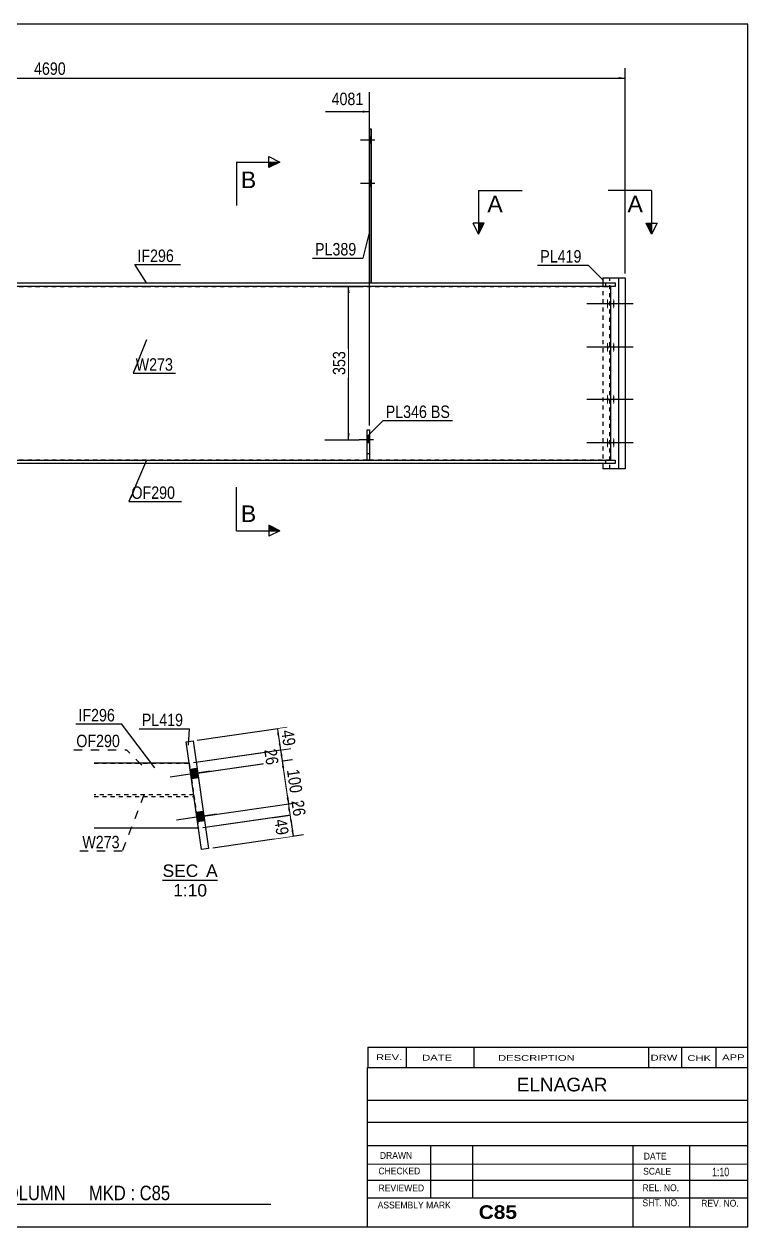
# Model space of a CAD drawing. Header units: millimetres. Extents: x -343 to 59, y -177 to 100.
# Drawn here: x -107.2 to 59.5, y -176.6 to 100.4 of the extents above; entities that cross this region are included whole.
import ezdxf

# ---------------------------------------------------------------- set-up
doc = ezdxf.new("R2010")
doc.units = ezdxf.units.MM
doc.linetypes.add('DXK_LINE_DOT1', pattern=[1.8814, 0.9407, -0.9407])
doc.linetypes.add('DXK_LINE_DOT2', pattern=[3.9198, 1.9599, -1.9599])
doc.styles.add('Arial', font='ARIAL.TTF', dxfattribs={"height": 0.2})
doc.styles.add('Arial Bold', font='ARIALBD.TTF', dxfattribs={"height": 0.2})
doc.styles.add('Arial Narrow', font='ARIALN.TTF', dxfattribs={"height": 0.2})

# ---------------------------------------------------------------- blocks, each defined once
blk = doc.blocks.new('Unknown-624481153-4056')
at = {"color": 5, "linetype": 'Continuous'}
for p, q in [((59.49, 100.42), (-340.51, 100.42)), ((-340.51, 100.42), (-340.51, -176.58)), ((59.49, -176.58), (59.49, 100.42)), ((-340.51, -176.58), (59.49, -176.58))]:
    blk.add_line(p, q, dxfattribs=at)
at = {"color": 174, "linetype": 'Continuous', "style": 'Arial'}
blk.add_text('Tekla structures', height=1.9102, rotation=90, dxfattribs=at).set_placement((-341.01, -176.08))
blk = doc.blocks.new('Unknown-624481153-12 - 4419')
at = {"color": 1, "linetype": 'Continuous'}
blk.add_line((-75.33, -96.73), (-62.65, -96.73), dxfattribs=at)
at = {"color": 0, "linetype": 'Continuous'}
for points in [[(-67.11, -95.98), (-67.11, -92.98), (-75.33, -92.98), (-75.33, -95.98)], [(-62.65, -95.98), (-62.65, -92.98), (-65.31, -92.98), (-65.31, -95.98)], [(-65.1, -100.48), (-65.1, -97.48), (-72.88, -97.48), (-72.88, -100.48)]]:
    blk.add_wipeout(points, dxfattribs=at)
at = {"color": 136, "linetype": 'Continuous', "style": 'Arial'}
for s, height, p in [('SEC', 2.865, (-75.33, -95.98)), ('A', 2.87, (-65.31, -95.98)), ('1:10', 2.865, (-72.88, -100.48))]:
    blk.add_text(s, height=height, dxfattribs=at).set_placement(p)
blk = doc.blocks.new('Part-624481153-3328 - 3274')
at = {"color": 7, "linetype": 'DXK_LINE_DOT1'}
for p, q in [((-28.21, 0), (-28.21, 7)), ((-28.21, 7), (-27.71, 7)), ((-27.71, 7), (-27.71, 0)), ((-28.21, 1.5), (-27.71, 1.5)), ((-27.71, 0), (-28.21, 0))]:
    blk.add_line(p, q, dxfattribs=at)
blk = doc.blocks.new('Part-624481153-3327 - 3274')
at = {"color": 2, "linetype": 'Continuous'}
for p, q in [((-27.21, 76.2), (-27.71, 76.2)), ((-27.71, 76.2), (-27.71, 40.8)), ((-27.21, 40.8), (-27.21, 76.2))]:
    blk.add_line(p, q, dxfattribs=at)
at = {"color": 7, "linetype": 'DXK_LINE_DOT1'}
blk.add_line((-27.71, 40.8), (-27.21, 40.8), dxfattribs=at)
blk = doc.blocks.new('Part-624481153-3321 - 3274')
at = {"color": 2, "linetype": 'Continuous'}
for p, q in [((-231.81, 0), (-181.81, 0)), ((-181.81, -0.8), (-231.81, -0.8)), ((-181.71, 0), (-79.11, 0)), ((-79.11, -0.8), (-181.71, -0.8)), ((-79.01, 0), (28.94, 0)), ((28.94, -0.8), (-79.01, -0.8)), ((28.94, 0), (28.94, -0.8))]:
    blk.add_line(p, q, dxfattribs=at)
at = {"color": 7, "linetype": 'DXK_LINE_DOT1'}
for p, q in [((-231.81, 0), (-231.81, -0.8)), ((26.78, -0.8), (26.78, 0))]:
    blk.add_line(p, q, dxfattribs=at)
blk = doc.blocks.new('Part-624481153-3322 - 3274')
at = {"color": 2, "linetype": 'Continuous'}
for p, q in [((-231.81, 40.8), (-181.81, 40.8)), ((-181.81, 40), (-231.81, 40)), ((-181.71, 40.8), (-79.11, 40.8)), ((-79.11, 40), (-181.71, 40)), ((-79.01, 40.8), (28.94, 40.8)), ((28.94, 40), (-79.01, 40)), ((28.94, 40.8), (28.94, 40))]:
    blk.add_line(p, q, dxfattribs=at)
at = {"color": 7, "linetype": 'DXK_LINE_DOT1'}
for p, q in [((-231.81, 40), (-231.81, 40.8)), ((26.78, 40), (26.78, 40.8))]:
    blk.add_line(p, q, dxfattribs=at)
blk = doc.blocks.new('Part-624481153-3323 - 3274')
at = {"color": 2, "linetype": 'Continuous'}
for p, q in [((26.07, 42), (26.07, 40.8)), ((26.07, 42), (31.23, 42)), ((29.65, 42), (29.65, -2)), ((31.23, 42), (31.23, -2)), ((26.07, -0.8), (26.07, -2)), ((31.23, -2), (26.07, -2))]:
    blk.add_line(p, q, dxfattribs=at)
at = {"color": 7, "linetype": 'DXK_LINE_DOT1'}
for p, q in [((27.66, -2), (27.66, 42)), ((26.07, 40.8), (26.07, -0.8))]:
    blk.add_line(p, q, dxfattribs=at)
blk = doc.blocks.new('Part-624481153-3331 - 3274')
at = {"color": 2, "linetype": 'Continuous'}
for p, q in [((-28.21, 0), (-28.21, 7)), ((-28.21, 7), (-27.71, 7)), ((-27.71, 7), (-27.71, 0))]:
    blk.add_line(p, q, dxfattribs=at)
blk = doc.blocks.new('Part-624481153-3334 - 3274')
at = {"color": 7, "linetype": 'DXK_LINE_DOT1'}
for p, q in [((-231.81, 40), (-181.81, 40)), ((-231.81, 0), (-231.81, 40)), ((-181.71, 40), (-79.11, 40)), ((-79.01, 40), (27.83, 40)), ((-28.21, 0), (-79.01, 0)), ((27.83, 0), (-27.71, 0)), ((-181.81, 0), (-231.81, 0)), ((-79.11, 0), (-181.71, 0))]:
    blk.add_line(p, q, dxfattribs=at)
at = {"color": 2, "linetype": 'Continuous'}
blk.add_line((27.83, 40), (27.83, 0), dxfattribs=at)
blk = doc.blocks.new('Bolt-624481153-3335 - 3274')
at = {"linetype": 'Continuous'}
for points in [[(27.3, 36), (27.3, 35.77), (27.29, 35.55), (27.27, 35.35), (27.25, 35.18), (27.22, 35.05), (27.19, 34.95), (27.16, 34.91), (27.13, 34.91), (27.1, 34.95), (27.07, 35.05), (27.04, 35.18), (27.02, 35.35), (27, 35.55), (26.99, 35.77), (26.99, 36), (26.99, 36.23), (27, 36.45), (27.02, 36.65), (27.04, 36.82), (27.07, 36.95), (27.1, 37.05), (27.13, 37.09), (27.16, 37.09), (27.19, 37.05), (27.22, 36.95), (27.25, 36.82), (27.27, 36.65), (27.29, 36.45), (27.3, 36.23)], [(28.73, 36), (28.73, 35.77), (28.72, 35.55), (28.7, 35.35), (28.68, 35.18), (28.65, 35.05), (28.62, 34.95), (28.59, 34.91), (28.56, 34.91), (28.53, 34.95), (28.5, 35.05), (28.47, 35.18), (28.45, 35.35), (28.43, 35.55), (28.42, 35.77), (28.42, 36), (28.42, 36.23), (28.43, 36.45), (28.45, 36.65), (28.47, 36.82), (28.5, 36.95), (28.53, 37.05), (28.56, 37.09), (28.59, 37.09), (28.62, 37.05), (28.65, 36.95), (28.68, 36.82), (28.7, 36.65), (28.72, 36.45), (28.73, 36.23)], [(27.3, 26), (27.3, 25.77), (27.29, 25.55), (27.27, 25.35), (27.25, 25.18), (27.22, 25.05), (27.19, 24.95), (27.16, 24.91), (27.13, 24.91), (27.1, 24.95), (27.07, 25.05), (27.04, 25.18), (27.02, 25.35), (27, 25.55), (26.99, 25.77), (26.99, 26), (26.99, 26.23), (27, 26.45), (27.02, 26.65), (27.04, 26.82), (27.07, 26.95), (27.1, 27.05), (27.13, 27.09), (27.16, 27.09), (27.19, 27.05), (27.22, 26.95), (27.25, 26.82), (27.27, 26.65), (27.29, 26.45), (27.3, 26.23)], [(28.73, 26), (28.73, 25.77), (28.72, 25.55), (28.7, 25.35), (28.68, 25.18), (28.65, 25.05), (28.62, 24.95), (28.59, 24.91), (28.56, 24.91), (28.53, 24.95), (28.5, 25.05), (28.47, 25.18), (28.45, 25.35), (28.43, 25.55), (28.42, 25.77), (28.42, 26), (28.42, 26.23), (28.43, 26.45), (28.45, 26.65), (28.47, 26.82), (28.5, 26.95), (28.53, 27.05), (28.56, 27.09), (28.59, 27.09), (28.62, 27.05), (28.65, 26.95), (28.68, 26.82), (28.7, 26.65), (28.72, 26.45), (28.73, 26.23)], [(27.3, 14), (27.3, 13.77), (27.29, 13.55), (27.27, 13.35), (27.25, 13.18), (27.22, 13.05), (27.19, 12.95), (27.16, 12.91), (27.13, 12.91), (27.1, 12.95), (27.07, 13.05), (27.04, 13.18), (27.02, 13.35), (27, 13.55), (26.99, 13.77), (26.99, 14), (26.99, 14.23), (27, 14.45), (27.02, 14.65), (27.04, 14.82), (27.07, 14.95), (27.1, 15.05), (27.13, 15.09), (27.16, 15.09), (27.19, 15.05), (27.22, 14.95), (27.25, 14.82), (27.27, 14.65), (27.29, 14.45), (27.3, 14.23)], [(28.73, 14), (28.73, 13.77), (28.72, 13.55), (28.7, 13.35), (28.68, 13.18), (28.65, 13.05), (28.62, 12.95), (28.59, 12.91), (28.56, 12.91), (28.53, 12.95), (28.5, 13.05), (28.47, 13.18), (28.45, 13.35), (28.43, 13.55), (28.42, 13.77), (28.42, 14), (28.42, 14.23), (28.43, 14.45), (28.45, 14.65), (28.47, 14.82), (28.5, 14.95), (28.53, 15.05), (28.56, 15.09), (28.59, 15.09), (28.62, 15.05), (28.65, 14.95), (28.68, 14.82), (28.7, 14.65), (28.72, 14.45), (28.73, 14.23)], [(27.3, 4), (27.3, 3.77), (27.29, 3.55), (27.27, 3.35), (27.25, 3.18), (27.22, 3.05), (27.19, 2.95), (27.16, 2.91), (27.13, 2.91), (27.1, 2.95), (27.07, 3.05), (27.04, 3.18), (27.02, 3.35), (27, 3.55), (26.99, 3.77), (26.99, 4), (26.99, 4.23), (27, 4.45), (27.02, 4.65), (27.04, 4.82), (27.07, 4.95), (27.1, 5.05), (27.13, 5.09), (27.16, 5.09), (27.19, 5.05), (27.22, 4.95), (27.25, 4.82), (27.27, 4.65), (27.29, 4.45), (27.3, 4.23)], [(28.73, 4), (28.73, 3.77), (28.72, 3.55), (28.7, 3.35), (28.68, 3.18), (28.65, 3.05), (28.62, 2.95), (28.59, 2.91), (28.56, 2.91), (28.53, 2.95), (28.5, 3.05), (28.47, 3.18), (28.45, 3.35), (28.43, 3.55), (28.42, 3.77), (28.42, 4), (28.42, 4.23), (28.43, 4.45), (28.45, 4.65), (28.47, 4.82), (28.5, 4.95), (28.53, 5.05), (28.56, 5.09), (28.59, 5.09), (28.62, 5.05), (28.65, 4.95), (28.68, 4.82), (28.7, 4.65), (28.72, 4.45), (28.73, 4.23)]]:
    blk.add_hatch(color=3, dxfattribs=at).paths.add_polyline_path(points)
at = {"color": 3, "linetype": 'Continuous'}
for p, q in [((31.64, 36), (22.39, 36)), ((33.07, 36), (23.83, 36)), ((31.64, 26), (22.39, 26)), ((33.07, 26), (23.83, 26)), ((31.64, 14), (22.39, 14)), ((33.07, 14), (23.83, 14)), ((31.64, 4), (22.39, 4)), ((33.07, 4), (23.83, 4))]:
    blk.add_line(p, q, dxfattribs=at)
blk = doc.blocks.new('Bolt-624481153-3339 - 3274')
at = {"linetype": 'Continuous'}
for points in [[(-27.21, 73), (-27.21, 74.4), (-27.71, 74.4), (-27.71, 73)], [(-27.21, 73), (-27.21, 74.4), (-27.71, 74.4), (-27.71, 73)], [(-27.21, 63), (-27.21, 64.4), (-27.71, 64.4), (-27.71, 63)], [(-27.21, 63), (-27.21, 64.4), (-27.71, 64.4), (-27.71, 63)]]:
    blk.add_hatch(color=3, dxfattribs=at).paths.add_polyline_path(points)
at = {"color": 3, "linetype": 'Continuous'}
for p, q in [((-26.41, 73.7), (-29.71, 73.7)), ((-26.41, 73.7), (-29.71, 73.7)), ((-27.21, 74.4), (-27.71, 74.4)), ((-27.21, 74.4), (-27.71, 74.4)), ((-27.21, 73), (-27.71, 73)), ((-27.21, 73), (-27.71, 73)), ((-27.21, 64.4), (-27.71, 64.4)), ((-27.21, 64.4), (-27.71, 64.4)), ((-26.41, 63.7), (-29.71, 63.7)), ((-26.41, 63.7), (-29.71, 63.7)), ((-27.21, 63), (-27.71, 63)), ((-27.21, 63), (-27.71, 63))]:
    blk.add_line(p, q, dxfattribs=at)
blk = doc.blocks.new('Bolt-624481153-3340 - 3274')
at = {"color": 3, "linetype": 'DXK_LINE_DOT2'}
for p, q in [((-26.76, 4.7), (-30.06, 4.7)), ((-27.71, 5.4), (-28.21, 5.4)), ((-27.71, 4), (-28.21, 4))]:
    blk.add_line(p, q, dxfattribs=at)
blk = doc.blocks.new('Bolt-624481153-3343 - 3274')
at = {"linetype": 'Continuous'}
blk.add_hatch(color=3, dxfattribs=at).paths.add_polyline_path([(-27.71, 4), (-27.71, 5.4), (-28.21, 5.4), (-28.21, 4)])
at = {"color": 3, "linetype": 'Continuous'}
for p, q in [((-26.76, 4.7), (-30.06, 4.7)), ((-27.71, 5.4), (-28.21, 5.4)), ((-27.71, 4), (-28.21, 4))]:
    blk.add_line(p, q, dxfattribs=at)
blk = doc.blocks.new('Part-624481153-4435 - 4419')
at = {"color": 7, "linetype": 'DXK_LINE_DOT1'}
for p, q in [((-68.15, -77.06), (-91.05, -77.06)), ((-91.05, -77.46), (-68.15, -77.46)), ((-68.15, -77.46), (-68.15, -77.06))]:
    blk.add_line(p, q, dxfattribs=at)
blk = doc.blocks.new('Part-624481153-4422 - 4419')
at = {"color": 7, "linetype": 'DXK_LINE_DOT1'}
for p, q in [((-91.05, -69.76), (-69.2, -69.76)), ((-69.2, -69.76), (-67.03, -84.76)), ((-67.03, -84.76), (-91.05, -84.76))]:
    blk.add_line(p, q, dxfattribs=at)
blk = doc.blocks.new('Part-624481153-4423 - 4419')
at = {"color": 2, "linetype": 'Continuous'}
for p, q in [((-69.2, -69.76), (-91.05, -69.76)), ((-67.03, -84.76), (-91.05, -84.76))]:
    blk.add_line(p, q, dxfattribs=at)
blk = doc.blocks.new('Part-624481153-4424 - 4419')
at = {"color": 2, "linetype": 'Continuous'}
for p, q in [((-69.91, -64.89), (-68.32, -64.66)), ((-66.33, -89.63), (-69.91, -64.89)), ((-68.32, -64.66), (-64.75, -89.4)), ((-64.75, -89.4), (-66.33, -89.63))]:
    blk.add_line(p, q, dxfattribs=at)
blk = doc.blocks.new('Bolt-624481153-4436 - 4419')
at = {"linetype": 'Continuous'}
for points in [[(-67.09, -73.17), (-67.41, -70.99), (-68.99, -71.22), (-68.68, -73.4)], [(-67.09, -73.17), (-67.41, -70.99), (-68.99, -71.22), (-68.68, -73.4)], [(-67.09, -73.17), (-67.41, -70.99), (-68.99, -71.22), (-68.68, -73.4)], [(-67.09, -73.17), (-67.41, -70.99), (-68.99, -71.22), (-68.68, -73.4)], [(-65.66, -83.07), (-65.98, -80.89), (-67.56, -81.12), (-67.25, -83.3)], [(-65.66, -83.07), (-65.98, -80.89), (-67.56, -81.12), (-67.25, -83.3)], [(-65.66, -83.07), (-65.98, -80.89), (-67.56, -81.12), (-67.25, -83.3)], [(-65.66, -83.07), (-65.98, -80.89), (-67.56, -81.12), (-67.25, -83.3)]]:
    blk.add_hatch(color=3, dxfattribs=at).paths.add_polyline_path(points)
at = {"color": 3, "linetype": 'Continuous'}
for p, q in [((-64.34, -71.66), (-73.58, -73)), ((-64.34, -71.66), (-73.58, -73)), ((-64.34, -71.66), (-73.58, -73)), ((-64.34, -71.66), (-73.58, -73)), ((-67.41, -70.99), (-68.99, -71.22)), ((-67.41, -70.99), (-68.99, -71.22)), ((-67.41, -70.99), (-68.99, -71.22)), ((-67.41, -70.99), (-68.99, -71.22)), ((-67.09, -73.17), (-68.68, -73.4)), ((-67.09, -73.17), (-68.68, -73.4)), ((-67.09, -73.17), (-68.68, -73.4)), ((-67.09, -73.17), (-68.68, -73.4)), ((-62.91, -81.56), (-72.15, -82.9)), ((-62.91, -81.56), (-72.15, -82.9)), ((-62.91, -81.56), (-72.15, -82.9)), ((-62.91, -81.56), (-72.15, -82.9)), ((-65.98, -80.89), (-67.56, -81.12)), ((-65.98, -80.89), (-67.56, -81.12)), ((-65.98, -80.89), (-67.56, -81.12)), ((-65.98, -80.89), (-67.56, -81.12)), ((-65.66, -83.07), (-67.25, -83.3)), ((-65.66, -83.07), (-67.25, -83.3)), ((-65.66, -83.07), (-67.25, -83.3)), ((-65.66, -83.07), (-67.25, -83.3))]:
    blk.add_line(p, q, dxfattribs=at)
blk = doc.blocks.new('StraightDimension-624481153-4119 - 3274')
at = {"linetype": 'Continuous'}
for points in [[(-232.31, 87.73), (-233.81, 87.98), (-232.31, 88.23)], [(29.73, 88.23), (31.23, 87.98), (29.73, 87.73)]]:
    blk.add_hatch(color=7, dxfattribs=at).paths.add_polyline_path(points)
at = {"color": 7, "linetype": 'Continuous'}
for p, q in [((-233.81, 44), (-233.81, 90.23)), ((31.23, 43), (31.23, 90.23)), ((-233.81, 87.98), (31.23, 87.98))]:
    blk.add_line(p, q, dxfattribs=at)
at = {"color": 0}
blk.add_wipeout([(-97.03, 88.13), (-97.03, 92.33), (-105.54, 92.33), (-105.54, 88.13)], dxfattribs=at)
at = {"color": 3, "style": 'Arial Narrow'}
blk.add_text('4690', height=2.863, dxfattribs=at).set_placement((-104.94, 88.73))
blk = doc.blocks.new('StraightDimension-624481153-4373 - 3274')
at = {"linetype": 'Continuous'}
for points in [[(-32.74, 38.5), (-32.49, 40), (-32.24, 38.5)], [(-32.24, 6.2), (-32.49, 4.7), (-32.74, 6.2)]]:
    blk.add_hatch(color=7, dxfattribs=at).paths.add_polyline_path(points)
at = {"color": 7, "linetype": 'Continuous'}
for p, q in [((-36.24, 40), (-30.09, 40)), ((-32.49, 4.7), (-32.49, 40)), ((-37.97, 4.7), (-30.09, 4.7))]:
    blk.add_line(p, q, dxfattribs=at)
at = {"color": 0}
blk.add_wipeout([(-32.64, 25.69), (-36.84, 25.69), (-36.84, 19.01), (-32.64, 19.01)], dxfattribs=at)
at = {"color": 3, "style": 'Arial Narrow'}
blk.add_text('353', height=2.863, rotation=90.0002, dxfattribs=at).set_placement((-33.24, 19.61))
blk = doc.blocks.new('StraightDimension-624481153-6501 - 3274')
at = {"linetype": 'Continuous'}
blk.add_hatch(color=7, dxfattribs=at).paths.add_polyline_path([(-29.21, 80.5), (-27.71, 80.25), (-29.21, 80)])
at = {"color": 7, "linetype": 'Continuous'}
for p, q in [((-27.71, 8), (-27.71, 84.75)), ((-37.77, 80.25), (-27.71, 80.25))]:
    blk.add_line(p, q, dxfattribs=at)
at = {"color": 0}
blk.add_wipeout([(-28.48, 81.15), (-28.48, 85.35), (-37, 85.35), (-37, 81.15)], dxfattribs=at)
at = {"color": 3, "style": 'Arial Narrow'}
blk.add_text('4081', height=2.863, dxfattribs=at).set_placement((-36.4, 81.75))
blk = doc.blocks.new('StraightDimension-624481153-5204 - 4419')
at = {"linetype": 'Continuous'}
for points in [[(-46, -83.24), (-45.97, -81.72), (-45.51, -83.16)], [(-45.23, -85.07), (-45.27, -86.59), (-45.73, -85.14)]]:
    blk.add_hatch(color=7, dxfattribs=at).paths.add_polyline_path(points)
at = {"color": 7, "linetype": 'Continuous'}
for p, q in [((-66.04, -84.62), (-43.6, -81.37)), ((-45.97, -81.72), (-45.27, -86.59)), ((-63.76, -89.26), (-42.89, -86.24))]:
    blk.add_line(p, q, dxfattribs=at)
at = {"color": 0}
blk.add_wipeout([(-49.58, -87.18), (-45.42, -86.58), (-46.12, -81.77), (-50.27, -82.37)], dxfattribs=at)
at = {"color": 3, "style": 'Arial Narrow'}
blk.add_text('49', height=2.863, rotation=-81.7725, dxfattribs=at).set_placement((-49.59, -82.88))
blk = doc.blocks.new('StraightDimension-624481153-5205 - 4419')
at = {"linetype": 'Continuous'}
for points in [[(-45.94, -80.2), (-45.97, -81.72), (-46.43, -80.27)], [(-46.37, -80.68), (-46.34, -79.16), (-45.88, -80.61)]]:
    blk.add_hatch(color=7, dxfattribs=at).paths.add_polyline_path(points)
at = {"color": 7, "linetype": 'Continuous'}
for p, q in [((-66.41, -82.07), (-44.11, -78.84)), ((-46.34, -79.16), (-45.97, -81.72)), ((-66.04, -84.62), (-43.74, -81.39))]:
    blk.add_line(p, q, dxfattribs=at)
at = {"color": 0}
blk.add_wipeout([(-45.66, -82.82), (-41.5, -82.22), (-42.2, -77.41), (-46.35, -78.02)], dxfattribs=at)
at = {"color": 3, "style": 'Arial Narrow'}
blk.add_text('26', height=2.863, rotation=-81.7725, dxfattribs=at).set_placement((-45.68, -78.52))
blk = doc.blocks.new('StraightDimension-624481153-5206 - 4419')
at = {"linetype": 'Continuous'}
for points in [[(-47.8, -70.79), (-47.77, -69.27), (-47.31, -70.72)], [(-46.31, -77.64), (-46.34, -79.16), (-46.8, -77.72)]]:
    blk.add_hatch(color=7, dxfattribs=at).paths.add_polyline_path(points)
at = {"color": 7, "linetype": 'Continuous'}
for p, q in [((-67.84, -72.17), (-45.54, -68.95)), ((-47.77, -69.27), (-46.34, -79.16)), ((-66.41, -82.07), (-44.11, -78.84))]:
    blk.add_line(p, q, dxfattribs=at)
at = {"color": 0}
blk.add_wipeout([(-46.43, -77.5), (-42.27, -76.9), (-43.23, -70.29), (-47.39, -70.89)], dxfattribs=at)
at = {"color": 3, "style": 'Arial Narrow'}
blk.add_text('100', height=2.863, rotation=-81.7725, dxfattribs=at).set_placement((-46.71, -71.39))
blk = doc.blocks.new('StraightDimension-624481153-5207 - 4419')
at = {"linetype": 'Continuous'}
for points in [[(-47.74, -67.75), (-47.77, -69.27), (-48.23, -67.82)], [(-48.17, -68.24), (-48.14, -66.72), (-47.68, -68.16)]]:
    blk.add_hatch(color=7, dxfattribs=at).paths.add_polyline_path(points)
at = {"color": 7, "linetype": 'Continuous'}
for p, q in [((-68.21, -69.62), (-45.76, -66.37)), ((-67.84, -72.17), (-45.4, -68.92)), ((-48.14, -66.72), (-47.77, -69.27))]:
    blk.add_line(p, q, dxfattribs=at)
at = {"color": 0}
blk.add_wipeout([(-51.91, -71.02), (-47.76, -70.42), (-48.45, -65.61), (-52.61, -66.21)], dxfattribs=at)
at = {"color": 3, "style": 'Arial Narrow'}
blk.add_text('26', height=2.863, rotation=-81.7725, dxfattribs=at).set_placement((-51.93, -66.72))
blk = doc.blocks.new('StraightDimension-624481153-5208 - 4419')
at = {"linetype": 'Continuous'}
for points in [[(-48.88, -63.36), (-48.84, -61.84), (-48.38, -63.29)], [(-48.11, -65.2), (-48.14, -66.72), (-48.6, -65.27)]]:
    blk.add_hatch(color=7, dxfattribs=at).paths.add_polyline_path(points)
at = {"color": 7, "linetype": 'Continuous'}
for p, q in [((-67.33, -64.52), (-46.62, -61.52)), ((-48.84, -61.84), (-48.14, -66.72)), ((-68.21, -69.62), (-45.91, -66.39))]:
    blk.add_line(p, q, dxfattribs=at)
at = {"color": 0}
blk.add_wipeout([(-48, -66.66), (-43.84, -66.06), (-44.53, -61.25), (-48.69, -61.86)], dxfattribs=at)
at = {"color": 3, "style": 'Arial Narrow'}
blk.add_text('49', height=2.863, rotation=-81.7725, dxfattribs=at).set_placement((-48.01, -62.36))
blk = doc.blocks.new('CBS_CALLOFF-624481153-6538')
at = {"color": 7, "linetype": 'Continuous'}
blk.add_line((-166.64, -171.31), (-50.4, -171.33), dxfattribs=at)
at = {"color": 3, "linetype": 'Continuous', "style": 'Arial Narrow'}
blk.add_text('QTY= 1 Nos.      COLUMN     MKD : C85', height=3.3405, dxfattribs=at).set_placement((-142.81, -170.42))
blk = doc.blocks.new('CBS_NAME_BLOG-624481153-6539')
at = {"color": 7, "linetype": 'Continuous'}
for p, q in [((-28.11, -139.83), (59.41, -139.83)), ((-28.11, -176.53), (-28.11, -139.83)), ((-28.11, -147.36), (59.41, -147.36)), ((-28.03, -152.42), (59.48, -152.42)), ((-28.11, -157.79), (59.41, -157.79)), ((-13.58, -169.89), (-13.58, -157.8)), ((-3.9, -169.87), (-3.9, -157.8)), ((33.02, -176.53), (33.02, -157.8)), ((46.07, -176.53), (46.07, -157.79)), ((-28.1, -162.09), (59.48, -162.07)), ((-28.11, -165.83), (59.41, -165.83)), ((-28.11, -169.88), (59.41, -169.88)), ((-28.11, -176.58), (59.48, -176.58))]:
    blk.add_line(p, q, dxfattribs=at)
at = {"color": 3, "linetype": 'Continuous', "style": 'Arial'}
blk.add_text('ELNAGAR', height=3.133, dxfattribs=at).set_placement((6.22, -145.36))
at = {"color": 3, "linetype": 'Continuous'}
for s, height, style, width, p in [('DRAWN', 1.566, 'Arial', 0.9, (-25.28, -160.9)), ('DATE', 1.566, 'Arial', 0.9, (35.49, -161.06)), ('CHECKED', 1.566, 'Arial', 0.9, (-25.62, -164.47)), ('SCALE', 1.566, 'Arial', 0.9, (35.34, -164.54)), ('1:10', 1.957, 'Arial Narrow', 0.9, (51.23, -164.89)), ('REVIEWED', 1.566, 'Arial', 0.9, (-25.59, -168.39)), ('REL. NO.', 1.566, 'Arial', 0.9, (35.2, -168.34)), ('ASSEMBLY MARK', 1.5663, 'Arial', 0.9, (-25.8, -172.32)), ('C85', 3.131, 'Arial Bold', 1.1, (-2.53, -174.72)), ('SHT. NO.', 1.566, 'Arial', 0.9, (35.19, -171.8)), ('REV. NO.', 1.566, 'Arial', 0.9, (48.72, -171.9))]:
    blk.add_text(s, height=height, dxfattribs=dict(at, style=style, width=width)).set_placement(p)
blk = doc.blocks.new('CBS_REVISION-624481153-6540')
at = {"color": 7, "linetype": 'Continuous'}
for p, q in [((-28.02, -135.19), (-28.02, -139.83)), ((-28.02, -135.2), (59.48, -135.2)), ((-19.23, -135.2), (-19.23, -139.83)), ((-3.63, -135.2), (-3.63, -139.76)), ((36.62, -135.2), (36.62, -139.82)), ((44.17, -135.2), (44.17, -139.83)), ((52.11, -135.2), (52.11, -139.83)), ((-28.02, -139.83), (59.48, -139.83))]:
    blk.add_line(p, q, dxfattribs=at)
at = {"color": 7, "style": 'Arial Narrow', "width": 1.7}
for s, height, p in [('REV.', 1.326, (-26.16, -138.15)), ('DATE', 1.326, (-15.54, -138.27)), ('DESCRIPTION', 1.3257, (1.94, -138.32)), ('DRW', 1.326, (37.06, -138.26)), ('CHK', 1.326, (45.54, -138.35)), ('APP', 1.326, (53.54, -138.19))]:
    blk.add_text(s, height=height, dxfattribs=at).set_placement(p)
blk = doc.blocks.new('MarkSet-624481153-4077 - 3274')
at = {"color": 0}
blk.add_wipeout([(-14.44, 9.71), (-14.44, 12.71), (-23.94, 12.71), (-23.94, 9.71)], dxfattribs=at)
blk.add_wipeout([(-14.44, 9.71), (-14.44, 12.71), (-23.94, 12.71), (-23.94, 9.71)], dxfattribs=at)
at = {"color": 7, "linetype": 'Continuous'}
blk.add_line((-28.08, 5.57), (-24.54, 9.11), dxfattribs=at)
at = {"color": 0}
blk.add_wipeout([(-9.16, 9.71), (-9.16, 12.71), (-13.54, 12.71), (-13.54, 9.71)], dxfattribs=at)
blk.add_wipeout([(-9.16, 9.71), (-9.16, 12.71), (-13.54, 12.71), (-13.54, 9.71)], dxfattribs=at)
at = {"color": 7, "linetype": 'Continuous'}
blk.add_line((-24.54, 9.11), (-8.56, 9.11), dxfattribs=at)
at = {"color": 3, "style": 'Arial Narrow'}
for s, p in [('PL346', (-23.94, 9.71)), ('BS', (-13.54, 9.71))]:
    blk.add_text(s, height=2.863, dxfattribs=at).set_placement(p)
blk = doc.blocks.new('Mark-624481153-4082 - 3274')
at = {"color": 0}
blk.add_wipeout([(-72.45, -8.91), (-72.45, -5.91), (-82.5, -5.91), (-82.5, -8.91)], dxfattribs=at)
blk.add_wipeout([(-72.45, -8.91), (-72.45, -5.91), (-82.5, -5.91), (-82.5, -8.91)], dxfattribs=at)
at = {"color": 7, "linetype": 'Continuous'}
for p, q in [((-79.06, 0), (-83.1, -9.51)), ((-83.1, -9.51), (-70.95, -9.51))]:
    blk.add_line(p, q, dxfattribs=at)
at = {"color": 3, "style": 'Arial Narrow'}
blk.add_text('OF290', height=2.863, dxfattribs=at).set_placement((-82.5, -8.91))
blk = doc.blocks.new('Mark-624481153-4085 - 3274')
at = {"color": 0}
blk.add_wipeout([(-72.72, 45.63), (-72.72, 48.63), (-81.13, 48.63), (-81.13, 45.63)], dxfattribs=at)
blk.add_wipeout([(-72.72, 45.63), (-72.72, 48.63), (-81.13, 48.63), (-81.13, 45.63)], dxfattribs=at)
at = {"color": 7, "linetype": 'Continuous'}
for p, q in [((-79.06, 40.8), (-81.73, 45.03)), ((-81.73, 45.03), (-71.22, 45.03))]:
    blk.add_line(p, q, dxfattribs=at)
at = {"color": 3, "style": 'Arial Narrow'}
blk.add_text('IF296', height=2.863, dxfattribs=at).set_placement((-81.13, 45.63))
blk = doc.blocks.new('Mark-624481153-4088 - 3274')
at = {"color": 7, "linetype": 'Continuous'}
blk.add_line((26.19, 41.38), (22.65, 44.91), dxfattribs=at)
at = {"color": 0}
blk.add_wipeout([(21.15, 45.51), (21.15, 48.51), (11.65, 48.51), (11.65, 45.51)], dxfattribs=at)
blk.add_wipeout([(21.15, 45.51), (21.15, 48.51), (11.65, 48.51), (11.65, 45.51)], dxfattribs=at)
at = {"color": 7, "linetype": 'Continuous'}
blk.add_line((11.05, 44.91), (22.65, 44.91), dxfattribs=at)
at = {"color": 3, "style": 'Arial Narrow'}
blk.add_text('PL419', height=2.863, dxfattribs=at).set_placement((11.65, 45.51))
blk = doc.blocks.new('Mark-624481153-4094 - 3274')
at = {"color": 7, "linetype": 'Continuous'}
blk.add_line((-27.71, 52.66), (-29.2, 46.54), dxfattribs=at)
at = {"color": 0}
blk.add_wipeout([(-30.7, 47.14), (-30.7, 50.14), (-40.21, 50.14), (-40.21, 47.14)], dxfattribs=at)
blk.add_wipeout([(-30.7, 47.14), (-30.7, 50.14), (-40.21, 50.14), (-40.21, 47.14)], dxfattribs=at)
at = {"color": 7, "linetype": 'Continuous'}
blk.add_line((-40.81, 46.54), (-29.2, 46.54), dxfattribs=at)
at = {"color": 3, "style": 'Arial Narrow'}
blk.add_text('PL389', height=2.863, dxfattribs=at).set_placement((-40.21, 47.14))
blk = doc.blocks.new('Mark-624481153-4097 - 3274')
at = {"color": 0}
blk.add_wipeout([(-72.93, 20.6), (-72.93, 23.6), (-81.52, 23.6), (-81.52, 20.6)], dxfattribs=at)
blk.add_wipeout([(-72.93, 20.6), (-72.93, 23.6), (-81.52, 23.6), (-81.52, 20.6)], dxfattribs=at)
at = {"color": 7, "linetype": 'Continuous'}
for p, q in [((-79.06, 27.73), (-82.12, 20)), ((-82.12, 20), (-72.33, 20))]:
    blk.add_line(p, q, dxfattribs=at)
at = {"color": 3, "style": 'Arial Narrow'}
blk.add_text('W273', height=2.863, dxfattribs=at).set_placement((-81.52, 20.6))
blk = doc.blocks.new('SectionMark-624481153-4449 - 3274')
at = {"linetype": 'Continuous'}
for points in [[(-2.54, 54.57), (-1.29, 54.57), (-2.54, 52.07)], [(36.04, 54.57), (37.29, 54.57), (37.29, 52.07)]]:
    blk.add_hatch(color=30, dxfattribs=at).paths.add_polyline_path(points)
at = {"color": 30, "linetype": 'Continuous'}
for p, q in [((-2.54, 62.07), (-2.54, 52.07)), ((37.29, 62.07), (37.29, 52.07)), ((-2.54, 52.07), (-3.79, 54.57)), ((-1.29, 54.57), (-3.79, 54.57)), ((-2.54, 52.07), (-1.29, 54.57)), ((36.04, 54.57), (38.54, 54.57)), ((37.29, 52.07), (36.04, 54.57)), ((38.54, 54.57), (37.29, 52.07))]:
    blk.add_line(p, q, dxfattribs=at)
at = {"color": 0, "linetype": 'Continuous'}
for points in [[(3.02, 57.07), (3.02, 61.07), (-0.54, 61.07), (-0.54, 57.07)], [(35.29, 57.07), (35.29, 61.07), (31.74, 61.07), (31.74, 57.07)]]:
    blk.add_wipeout(points, dxfattribs=at)
at = {"color": 30, "linetype": 'Continuous'}
for p, q in [((-2.54, 62.07), (7.46, 62.07)), ((37.29, 62.07), (27.29, 62.07))]:
    blk.add_line(p, q, dxfattribs=at)
at = {"color": 96, "linetype": 'Continuous', "style": 'Arial'}
for p in [(-0.54, 57.07), (31.74, 57.07)]:
    blk.add_text('A', height=3.82, dxfattribs=at).set_placement(p)
blk = doc.blocks.new('SectionMark-624481153-5546 - 3274')
at = {"linetype": 'Continuous'}
for points in [[(-50.82, 67.39), (-50.82, 68.64), (-48.32, 68.64)], [(-50.82, -16.24), (-50.82, -14.99), (-48.32, -16.24)]]:
    blk.add_hatch(color=30, dxfattribs=at).paths.add_polyline_path(points)
at = {"color": 30, "linetype": 'Continuous'}
for p, q in [((-50.82, 67.39), (-50.82, 69.89)), ((-50.82, 69.89), (-48.32, 68.64)), ((-58.32, 68.64), (-48.32, 68.64)), ((-48.32, 68.64), (-50.82, 67.39)), ((-58.32, -16.24), (-48.32, -16.24)), ((-48.32, -16.24), (-50.82, -14.99)), ((-50.82, -14.99), (-50.82, -17.49)), ((-48.32, -16.24), (-50.82, -17.49))]:
    blk.add_line(p, q, dxfattribs=at)
at = {"color": 0, "linetype": 'Continuous'}
for points in [[(-53.76, 62.64), (-53.76, 66.64), (-57.32, 66.64), (-57.32, 62.64)], [(-53.76, -14.24), (-53.76, -10.24), (-57.32, -10.24), (-57.32, -14.24)]]:
    blk.add_wipeout(points, dxfattribs=at)
at = {"color": 30, "linetype": 'Continuous'}
for p, q in [((-58.32, 68.64), (-58.32, 58.64)), ((-58.32, -16.24), (-58.32, -6.24))]:
    blk.add_line(p, q, dxfattribs=at)
at = {"color": 96, "linetype": 'Continuous', "style": 'Arial'}
for p in [(-57.32, 62.64), (-57.32, -14.24)]:
    blk.add_text('B', height=3.82, dxfattribs=at).set_placement(p)
blk = doc.blocks.new('Mark-624481153-4450 - 4419')
at = {"color": 7, "linetype": 'DXK_LINE_DOT2'}
blk.add_line((-80.12, -70.23), (-83.65, -66.69), dxfattribs=at)
at = {"color": 0}
blk.add_wipeout([(-85.15, -66.09), (-85.15, -63.09), (-95.2, -63.09), (-95.2, -66.09)], dxfattribs=at)
blk.add_wipeout([(-85.15, -66.09), (-85.15, -63.09), (-95.2, -63.09), (-95.2, -66.09)], dxfattribs=at)
at = {"color": 7, "linetype": 'DXK_LINE_DOT2'}
blk.add_line((-95.8, -66.69), (-83.65, -66.69), dxfattribs=at)
at = {"color": 3, "style": 'Arial Narrow'}
blk.add_text('OF290', height=2.863, dxfattribs=at).set_placement((-95.2, -66.09))
blk = doc.blocks.new('Mark-624481153-4453 - 4419')
at = {"color": 7, "linetype": 'Continuous'}
blk.add_line((-77.09, -70.89), (-84.81, -60.76), dxfattribs=at)
at = {"color": 0}
blk.add_wipeout([(-86.31, -60.16), (-86.31, -57.16), (-94.71, -57.16), (-94.71, -60.16)], dxfattribs=at)
blk.add_wipeout([(-86.31, -60.16), (-86.31, -57.16), (-94.71, -57.16), (-94.71, -60.16)], dxfattribs=at)
at = {"color": 7, "linetype": 'Continuous'}
blk.add_line((-95.31, -60.76), (-84.81, -60.76), dxfattribs=at)
at = {"color": 3, "style": 'Arial Narrow'}
blk.add_text('IF296', height=2.863, dxfattribs=at).set_placement((-94.71, -60.16))
blk = doc.blocks.new('Mark-624481153-4456 - 4419')
at = {"color": 0}
blk.add_wipeout([(-70.6, -61.25), (-70.6, -58.25), (-80.11, -58.25), (-80.11, -61.25)], dxfattribs=at)
blk.add_wipeout([(-70.6, -61.25), (-70.6, -58.25), (-80.11, -58.25), (-80.11, -61.25)], dxfattribs=at)
at = {"color": 7, "linetype": 'Continuous'}
for p in [(-80.71, -61.85), (-69.36, -65.6)]:
    blk.add_line(p, (-69.1, -61.85), dxfattribs=at)
at = {"color": 3, "style": 'Arial Narrow'}
blk.add_text('PL419', height=2.863, dxfattribs=at).set_placement((-80.11, -61.25))
blk = doc.blocks.new('Mark-624481153-4459 - 4419')
at = {"color": 0}
blk.add_wipeout([(-85.22, -89.38), (-85.22, -86.38), (-93.81, -86.38), (-93.81, -89.38)], dxfattribs=at)
blk.add_wipeout([(-85.22, -89.38), (-85.22, -86.38), (-93.81, -86.38), (-93.81, -89.38)], dxfattribs=at)
at = {"color": 7, "linetype": 'DXK_LINE_DOT2'}
for p in [(-79.62, -77.12), (-94.41, -89.98)]:
    blk.add_line(p, (-84.62, -89.98), dxfattribs=at)
at = {"color": 3, "style": 'Arial Narrow'}
blk.add_text('W273', height=2.863, dxfattribs=at).set_placement((-93.81, -89.38))

msp = doc.modelspace()

# ---------------------------------------------------------------- block references
for name in ['Unknown-624481153-4056', 'Part-624481153-3327 - 3274', 'Bolt-624481153-3339 - 3274', 'Part-624481153-3323 - 3274', 'Part-624481153-3322 - 3274', 'Part-624481153-3334 - 3274', 'Bolt-624481153-3335 - 3274', 'Part-624481153-3328 - 3274', 'Part-624481153-3331 - 3274', 'Bolt-624481153-3340 - 3274', 'Bolt-624481153-3343 - 3274', 'Part-624481153-3321 - 3274', 'Part-624481153-4424 - 4419', 'Part-624481153-4422 - 4419', 'Part-624481153-4423 - 4419', 'Bolt-624481153-4436 - 4419', 'Part-624481153-4435 - 4419', 'CBS_REVISION-624481153-6540', 'CBS_NAME_BLOG-624481153-6539', 'CBS_CALLOFF-624481153-6538']:
    msp.add_blockref(name, (0, 0))

# ---------------------------------------------------------------- next in the draw order: block references
for name in ['StraightDimension-624481153-4119 - 3274', 'StraightDimension-624481153-4373 - 3274', 'Mark-624481153-4097 - 3274', 'Mark-624481153-4082 - 3274', 'Mark-624481153-4450 - 4419', 'Mark-624481153-4459 - 4419', 'StraightDimension-624481153-5204 - 4419', 'Unknown-624481153-12 - 4419']:
    msp.add_blockref(name, (0, 0))

# ---------------------------------------------------------------- next in the draw order: block references
for name in ['StraightDimension-624481153-6501 - 3274', 'SectionMark-624481153-5546 - 3274', 'SectionMark-624481153-4449 - 3274', 'Mark-624481153-4085 - 3274', 'Mark-624481153-4088 - 3274', 'Mark-624481153-4453 - 4419', 'StraightDimension-624481153-5205 - 4419']:
    msp.add_blockref(name, (0, 0))

# ---------------------------------------------------------------- next in the draw order: block references
for name in ['Mark-624481153-4094 - 3274', 'MarkSet-624481153-4077 - 3274', 'StraightDimension-624481153-5206 - 4419']:
    msp.add_blockref(name, (0, 0))

# ---------------------------------------------------------------- next in the draw order: block references
msp.add_blockref('StraightDimension-624481153-5207 - 4419', (0, 0))

# ---------------------------------------------------------------- next in the draw order: block references
msp.add_blockref('StraightDimension-624481153-5208 - 4419', (0, 0))

# ---------------------------------------------------------------- next in the draw order: block references
msp.add_blockref('Mark-624481153-4456 - 4419', (0, 0))

doc.saveas('drawing.dxf')
